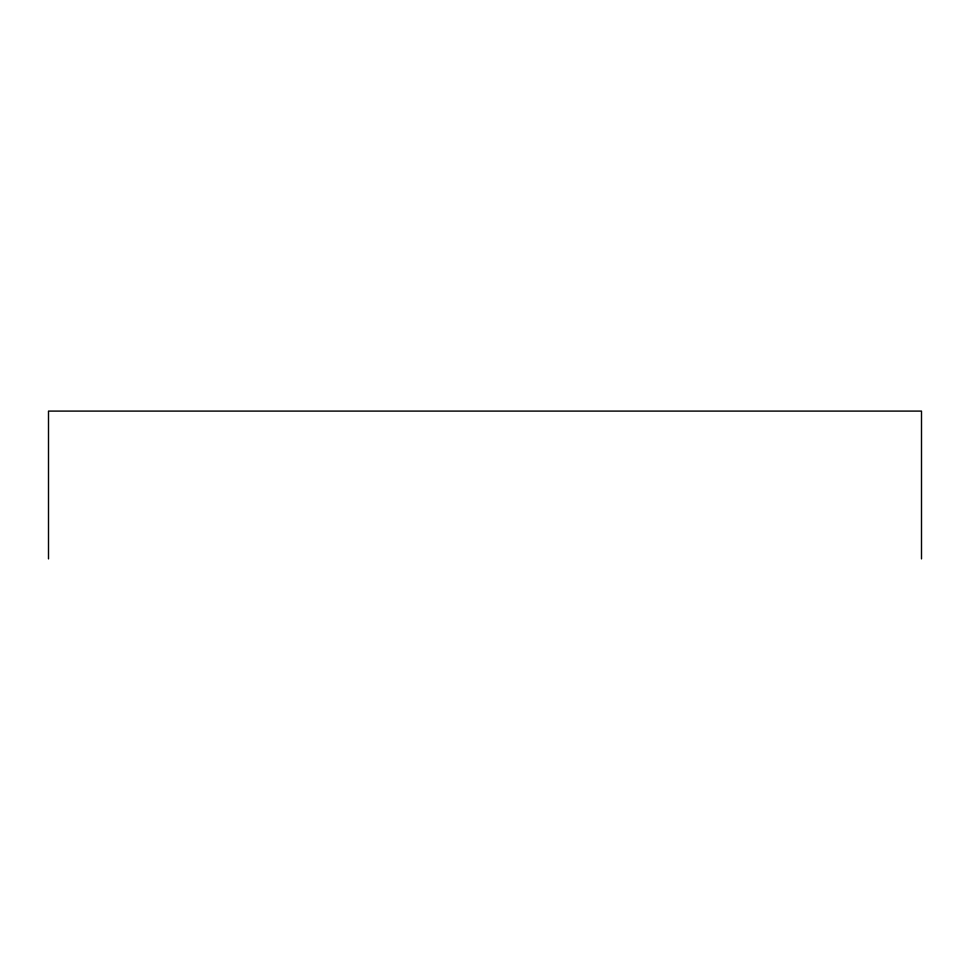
<?xml version="1.0" encoding="UTF-8"?>
<svg xmlns="http://www.w3.org/2000/svg" width="970" height="970" viewBox="0 0 970 970"><rect width="100%" height="100%" fill="white"/><g stroke="black" fill="none" stroke-linecap="round" stroke-linejoin="round"><path stroke-width="1.45" d="M921.5 558.902L921.5 411.098L48.5 411.098L48.5 558.902"/></g></svg>
